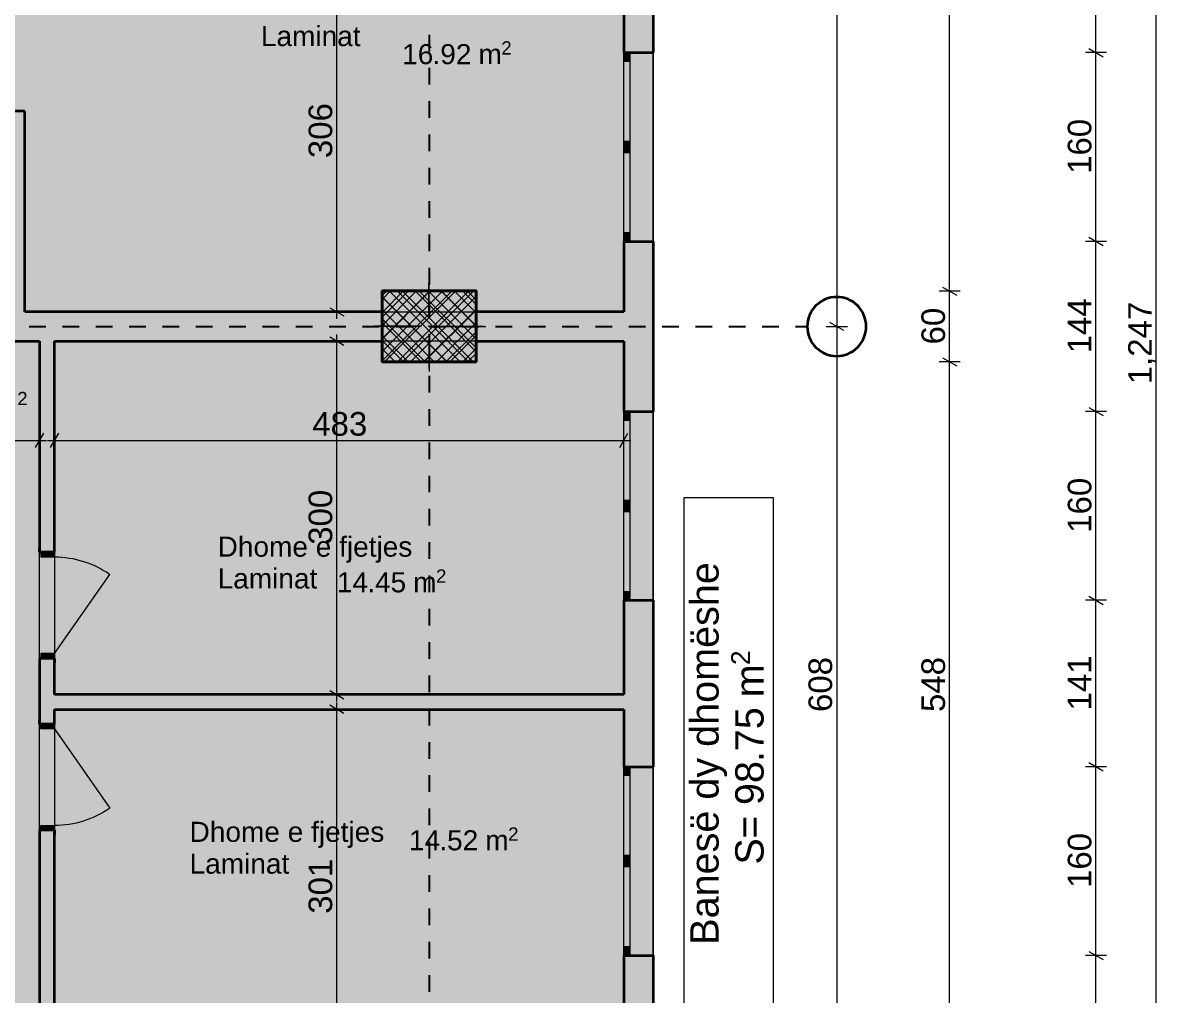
# Model space of a CAD drawing. Header units: millimetres. Extents: x -117066 to -55301, y -75598 to 14871.
# Drawn here: x -80484 to -68478, y -62542 to -52236 of the extents above; entities that cross this region are included whole.
import ezdxf

# ---------------------------------------------------------------- set-up
doc = ezdxf.new("R2010")
doc.units = ezdxf.units.MM
doc.header["$MEASUREMENT"] = 0
doc.layers.add('A - Shtyllat', color=7, linetype='Continuous')
doc.layers.add('Drawing & Figure', color=7, linetype='Continuous')
for name, color, linetype, lineweight in [('A - Shtyllat_Pen_No__1', 7, 'Continuous', 13), ('A - Shtyllat_Pen_No__7', 7, 'Continuous', 35), ('Drawing & Figure_Pen_No__1', 7, 'Continuous', 13), ('Drawing & Figure_Pen_No__101', 252, 'Continuous', 13), ('Drawing & Figure_Pen_No__20', 1, 'Continuous', 0), ('Drawing & Figure_Pen_No__7', 7, 'Continuous', 35)]:
    doc.layers.add(name, color=color, linetype=linetype, lineweight=lineweight)
for name, color, linetype, lineweight, true_color in [('Drawing & Figure_Pen_No__23', 7, 'Continuous', 20, 0xff6600), ('Drawing & Figure_Pen_No__3', 7, 'Continuous', 18, 0xff6600), ('Drawing & Figure_Pen_No__5', 7, 'Continuous', 25, 0x40a5ff), ('Drawing & Figure_Pen_No__58', 7, 'Continuous', 25, 0xdf0000), ('Drawing & Figure_Pen_No__8', 7, 'Continuous', 35, 0xa80f02)]:
    doc.layers.add(name, color=color, linetype=linetype, lineweight=lineweight, true_color=true_color)
doc.styles.add('GENERATED_STYLE_1', font='arial.ttf')

# ---------------------------------------------------------------- blocks, each defined once
blk = doc.blocks.new('Column_10', base_point=(-76182, -55453))
at = {"layer": 'A - Shtyllat', "linetype": 'Continuous', "lineweight": 0, "true_color": 0x000000}
h = blk.add_hatch(dxfattribs=at)
h.set_pattern_fill('Concrete_Block', color=18, style=0, pattern_type=2)
h.set_pattern_definition([(45, (0, 0), (-68.94291, 68.94291), []), (135, (0, 0), (68.94291, 68.94291), [])])
h.paths.add_polyline_path([(-76682, -55078), (-76682, -55828), (-75682, -55827), (-75682, -55077)])
at = {"layer": 'A - Shtyllat_Pen_No__1', "color": 7, "linetype": 'Continuous', "lineweight": 13}
for p, q in [((-76182, -55373), (-76182, -54998)), ((-76262, -55453), (-76762, -55453)), ((-76102, -55453), (-75602, -55452)), ((-76182, -55533), (-76182, -55908))]:
    blk.add_line(p, q, dxfattribs=at)
blk.add_point((-76182, -55453), dxfattribs=at)
at = {"layer": 'A - Shtyllat_Pen_No__7', "color": 7, "linetype": 'Continuous', "lineweight": 35, "flags": 128}
blk.add_lwpolyline([(-76682, -55078), (-76682, -55828), (-75682, -55827), (-75682, -55077)], close=True, dxfattribs=at)

msp = doc.modelspace()

# ---------------------------------------------------------------- hatches: boundary and pattern name
at = {"layer": 'Drawing & Figure', "linetype": 'Continuous', "lineweight": 0, "true_color": 0x2a2a2a}
msp.add_hatch(color=250, dxfattribs=at).paths.add_polyline_path([(-73813.5, -38470.7), (-84436.1, -38472.9), (-84432.5, -55456.9), (-73807.1, -55454.7)])
at = {"layer": 'Drawing & Figure', "linetype": 'Continuous', "lineweight": 0, "true_color": 0x172b3f}
msp.add_hatch(color=169, dxfattribs=at).paths.add_polyline_path([(-73807.1, -69367.2), (-73807.1, -55454.7), (-84432.5, -55456.9), (-84430.9, -63350.7), (-85511.4, -63351), (-85510.2, -69369.6)])
at = {"layer": 'Drawing & Figure_Pen_No__1', "linetype": 'Continuous', "lineweight": 0, "true_color": 0xffffff}
for points in [[(-74116.7, -52553.7), (-74116.7, -54553.7), (-73804.2, -54553.7), (-73804.2, -52553.7)], [(-74054.2, -52553.7), (-74116.7, -52553.7), (-74116.7, -52647.5), (-74054.2, -52647.5)], [(-74116.7, -53491.2), (-74054.2, -53491.2), (-74054.2, -52647.5), (-74116.7, -52647.5)], [(-74116.7, -53553.7), (-74054.2, -53553.7), (-74054.2, -53491.2), (-74116.7, -53491.2)], [(-74054.2, -53553.7), (-74116.7, -53553.7), (-74116.7, -53616.2), (-74054.2, -53616.2)], [(-74116.7, -54460), (-74054.2, -54460), (-74054.2, -53616.2), (-74116.7, -53616.2)], [(-74116.7, -54553.7), (-74054.2, -54553.7), (-74054.2, -54460), (-74116.7, -54460)], [(-75678.1, -55830.8), (-75678.1, -55080.8), (-76678.1, -55080.8), (-76678.1, -55830.8)], [(-74116.7, -56356.5), (-74116.7, -58356.6), (-73804.2, -58356.6), (-73804.2, -56356.5)], [(-74054.2, -56356.5), (-74116.7, -56356.5), (-74116.7, -56450.3), (-74054.2, -56450.3)], [(-74116.7, -57294), (-74054.2, -57294), (-74054.2, -56450.3), (-74116.7, -56450.3)], [(-74116.7, -57356.5), (-74054.2, -57356.5), (-74054.2, -57294), (-74116.7, -57294)], [(-74054.2, -57356.5), (-74116.7, -57356.5), (-74116.7, -57419.1), (-74054.2, -57419.1)], [(-74116.7, -58262.8), (-74054.2, -58262.8), (-74054.2, -57419.1), (-74116.7, -57419.1)], [(-80292.2, -57846.9), (-80292.2, -57896.9), (-80148.4, -57896.9), (-80148.4, -57846.9)], [(-74116.7, -58356.6), (-74054.2, -58356.6), (-74054.2, -58262.8), (-74116.7, -58262.8)], [(-80148.4, -58971.9), (-80148.4, -58921.8), (-80292.2, -58921.8), (-80292.2, -58971.9)], [(-80148.4, -59669), (-80292.2, -59669), (-80292.2, -59718.9), (-80148.4, -59718.9)], [(-74116.7, -60120.1), (-74116.7, -62120.1), (-73804.2, -62120.1), (-73804.2, -60120.1)], [(-74054.2, -60120.1), (-74116.7, -60120.1), (-74116.7, -60213.9), (-74054.2, -60213.9)], [(-74116.7, -61057.6), (-74054.2, -61057.6), (-74054.2, -60213.9), (-74116.7, -60213.9)], [(-80292.2, -60794), (-80148.4, -60794), (-80148.4, -60744), (-80292.2, -60744)], [(-74116.7, -61120.2), (-74054.2, -61120.2), (-74054.2, -61057.6), (-74116.7, -61057.6)], [(-74054.2, -61120.2), (-74116.7, -61120.2), (-74116.7, -61182.6), (-74054.2, -61182.6)], [(-74116.7, -62026.4), (-74054.2, -62026.4), (-74054.2, -61182.6), (-74116.7, -61182.6)], [(-74116.7, -62120.1), (-74054.2, -62120.1), (-74054.2, -62026.4), (-74116.7, -62026.4)]]:
    msp.add_hatch(color=7, dxfattribs=at).paths.add_polyline_path(points)

# ---------------------------------------------------------------- linework, layer by layer
at = {"layer": 'Drawing & Figure_Pen_No__1', "color": 7, "linetype": 'Continuous', "lineweight": 13}
for points in [[(-73807.1, -69368.1), (-73807.1, -46075.4)], [(-77157, -55299.5), (-77157, -51474.4)], [(-74116.7, -55299.5), (-74116.7, -51474.4)], [(-69191.8, -52510.4), (-69041.8, -52597)], [(-81742.2, -53173.7), (-80460.9, -53173.7)], [(-80460.9, -53173.7), (-80460.9, -53330)], [(-80460.9, -53330), (-80460.9, -55299.5)], [(-69191.8, -54510.4), (-69041.8, -54597)], [(-76678.1, -55818.1), (-75940.8, -55080.8)], [(-76678.1, -55588.3), (-76170.6, -55080.8)], [(-76678.1, -55358.4), (-76400.4, -55080.8)], [(-76678.1, -55128.6), (-76630.2, -55080.8)], [(-75763.2, -55830.8), (-76513.2, -55080.8)], [(-76461, -55830.8), (-75711, -55080.8)], [(-75678.1, -55686.1), (-76283.4, -55080.8)], [(-75678.1, -55456.3), (-76053.6, -55080.8)], [(-75678.1, -55226.5), (-75823.8, -55080.8)], [(-70741.7, -55037.5), (-70591.7, -55124.1)], [(-75993, -55830.8), (-76678.1, -55145.7)], [(-80460.9, -55299.5), (-74116.7, -55299.5)], [(-77044.5, -55299.5), (-77269.5, -55299.5)], [(-77232, -55256.3), (-77082, -55342.8)], [(-77157, -55372.9), (-77157, -55299.5)], [(-76231.2, -55830.8), (-75678.1, -55277.7)], [(-76222.8, -55830.8), (-76678.1, -55375.5)], [(-71787.1, -55499.1), (-71937, -55412.5)], [(-77082, -55655.3), (-77232, -55568.7)], [(-77157, -55612.1), (-77157, -55538.7)], [(-76001.4, -55830.8), (-75678.1, -55507.5)], [(-80304.6, -55612.1), (-84117.2, -55612.1)], [(-80304.6, -63274.5), (-80304.6, -55612.1)], [(-80148.4, -55612.1), (-80148.4, -59355.8)], [(-74116.7, -55612.1), (-80148.4, -55612.1)], [(-77044.5, -55612.1), (-77269.5, -55612.1)], [(-77157, -59355.8), (-77157, -55612.1)], [(-76452.7, -55830.8), (-76678.1, -55605.3)], [(-74116.7, -59355.8), (-74116.7, -55612.1)], [(-75771.6, -55830.8), (-75678.1, -55737.3)], [(-70741.7, -55787.5), (-70591.7, -55874.1)], [(-69191.8, -56313.2), (-69041.8, -56399.8)], [(-80304.6, -56774.3), (-80304.6, -56549.3)], [(-80148.4, -56774.3), (-80148.4, -56549.3)], [(-74116.7, -56774.3), (-74116.7, -56549.3)], [(-84117.2, -56661.8), (-80304.6, -56661.8)], [(-80348, -56736.8), (-80261.4, -56586.8)], [(-80304.6, -56661.8), (-80231.3, -56661.8)], [(-80221.8, -56661.8), (-80148.4, -56661.8)], [(-80105.1, -56586.8), (-80191.7, -56736.8)], [(-80148.4, -56661.8), (-74116.7, -56661.8)], [(-74160, -56736.8), (-74073.4, -56586.8)], [(-74116.7, -56661.8), (-74043.3, -56661.8)], [(-69191.8, -58313.2), (-69041.8, -58399.8)], [(-80148.4, -59355.8), (-74116.7, -59355.8)], [(-77044.5, -59355.8), (-77269.5, -59355.8)], [(-77232, -59312.5), (-77082, -59399.1)], [(-77157, -59429.1), (-77157, -59355.8)], [(-74116.7, -59512.1), (-80148.4, -59512.1)], [(-80148.4, -59512.1), (-80148.4, -63274.5)], [(-77044.5, -59512.1), (-77269.5, -59512.1)], [(-77082, -59555.4), (-77232, -59468.7)], [(-77157, -59512.1), (-77157, -59438.7)], [(-77157, -63274.5), (-77157, -59512.1)], [(-74116.7, -63274.5), (-74116.7, -59512.1)], [(-69191.8, -60076.8), (-69041.8, -60163.5)], [(-69191.8, -62076.9), (-69041.8, -62163.4)]]:
    msp.add_lwpolyline(points, dxfattribs=at)
at = {"layer": 'Drawing & Figure_Pen_No__101', "color": 252, "linetype": 'Continuous', "lineweight": 13}
for points in [[(-71861.7, -47443.2), (-71862.1, -55455.8)], [(-70666.7, -55080.8), (-70666.7, -47818.1)], [(-68477.8, -63430.8), (-68477.8, -47849.4)], [(-69116.8, -52553.7), (-69116.8, -50839.7)], [(-69004.3, -52553.7), (-69229.3, -52553.7)], [(-69116.8, -54553.7), (-69116.8, -52553.7)], [(-69004.3, -54553.7), (-69229.3, -54553.7)], [(-69116.8, -56356.5), (-69116.8, -54553.7)], [(-70554.2, -55080.8), (-70779.2, -55080.8)], [(-70666.7, -55830.8), (-70666.7, -55080.8)], [(-71974.6, -55455.8), (-71749.6, -55455.8)], [(-71862.1, -55455.8), (-71862.4, -63055.8)], [(-70554.2, -55830.8), (-70779.2, -55830.8)], [(-70666.7, -62680.8), (-70666.7, -55830.8)], [(-69004.3, -56356.5), (-69229.3, -56356.5)], [(-69116.8, -58356.6), (-69116.8, -56356.5)], [(-73478.3, -62781.1), (-73478.3, -57268.3)], [(-73478.3, -57268.3), (-72535.4, -57268.3)], [(-72535.4, -57268.3), (-72535.4, -62781.1)], [(-69004.3, -58356.6), (-69229.3, -58356.6)], [(-69116.8, -60120.1), (-69116.8, -58356.6)], [(-69004.3, -60120.1), (-69229.3, -60120.1)], [(-69116.8, -62120.1), (-69116.8, -60120.1)], [(-69004.3, -62120.1), (-69229.3, -62120.1)], [(-69116.8, -64330.8), (-69116.8, -62120.1)]]:
    msp.add_lwpolyline(points, dxfattribs=at)
at = {"layer": 'Drawing & Figure_Pen_No__20', "color": 1, "linetype": 'Continuous', "lineweight": 0}
for points in [[(-76178.1, -55355.8), (-76178.1, -54980.8)], [(-76278.1, -55455.8), (-76778.1, -55455.8)], [(-76078.1, -55455.8), (-75578.1, -55455.8)], [(-76178.1, -55555.8), (-76178.1, -55930.8)]]:
    msp.add_lwpolyline(points, dxfattribs=at)
at = {"layer": 'Drawing & Figure_Pen_No__23', "color": 30, "linetype": 'Continuous', "lineweight": 20, "true_color": 0xff6600}
for points in [[(-74116.7, -52647.5), (-74116.7, -52553.7)], [(-74054.2, -52553.7), (-74054.2, -52647.5)], [(-74054.2, -52647.5), (-74116.7, -52647.5)], [(-74116.7, -53553.7), (-74116.7, -53491.2)], [(-74116.7, -53491.2), (-74054.2, -53491.2)], [(-74054.2, -53491.2), (-74054.2, -53553.7)], [(-74116.7, -53616.2), (-74116.7, -53553.7)], [(-74054.2, -53616.2), (-74116.7, -53616.2)], [(-74054.2, -53553.7), (-74054.2, -53616.2)], [(-74116.7, -54553.7), (-74116.7, -54460)], [(-74116.7, -54460), (-74054.2, -54460)], [(-74054.2, -54460), (-74054.2, -54553.7)], [(-74116.7, -56450.3), (-74116.7, -56356.5)], [(-74054.2, -56356.5), (-74054.2, -56450.3)], [(-74054.2, -56450.3), (-74116.7, -56450.3)], [(-74116.7, -57356.5), (-74116.7, -57294)], [(-74116.7, -57294), (-74054.2, -57294)], [(-74116.7, -57419.1), (-74116.7, -57356.5)], [(-74054.2, -57294), (-74054.2, -57356.5)], [(-74054.2, -57356.5), (-74054.2, -57419.1)], [(-74054.2, -57419.1), (-74116.7, -57419.1)], [(-80292.2, -57846.9), (-80292.2, -57896.9)], [(-80148.4, -57846.9), (-80292.2, -57846.9)], [(-80148.4, -57896.9), (-80148.4, -57846.9)], [(-80292.2, -57896.9), (-80148.4, -57896.9)], [(-74116.7, -58356.6), (-74116.7, -58262.8)], [(-74116.7, -58262.8), (-74054.2, -58262.8)], [(-74054.2, -58262.8), (-74054.2, -58356.6)], [(-80148.4, -58921.8), (-80292.2, -58921.8)], [(-80292.2, -58921.8), (-80292.2, -58971.9)], [(-80148.4, -58971.9), (-80148.4, -58921.8)], [(-80292.2, -58971.9), (-80148.4, -58971.9)], [(-80292.2, -59718.9), (-80292.2, -59669)], [(-80292.2, -59669), (-80148.4, -59669)], [(-80148.4, -59669), (-80148.4, -59718.9)], [(-80148.4, -59718.9), (-80292.2, -59718.9)], [(-74116.7, -60213.9), (-74116.7, -60120.1)], [(-74054.2, -60120.1), (-74054.2, -60213.9)], [(-74054.2, -60213.9), (-74116.7, -60213.9)], [(-80292.2, -60794), (-80292.2, -60744)], [(-80292.2, -60744), (-80148.4, -60744)], [(-80148.4, -60744), (-80148.4, -60794)], [(-80148.4, -60794), (-80292.2, -60794)], [(-74116.7, -61120.2), (-74116.7, -61057.6)], [(-74116.7, -61057.6), (-74054.2, -61057.6)], [(-74054.2, -61057.6), (-74054.2, -61120.2)], [(-74116.7, -61182.6), (-74116.7, -61120.2)], [(-74054.2, -61182.6), (-74116.7, -61182.6)], [(-74054.2, -61120.2), (-74054.2, -61182.6)], [(-74116.7, -62120.1), (-74116.7, -62026.4)], [(-74116.7, -62026.4), (-74054.2, -62026.4)], [(-74054.2, -62026.4), (-74054.2, -62120.1)]]:
    msp.add_lwpolyline(points, dxfattribs=at)
at = {"layer": 'Drawing & Figure_Pen_No__3', "color": 30, "linetype": 'Continuous', "lineweight": 18, "true_color": 0xff6600}
for points in [[(-74116.7, -54553.7), (-74116.7, -52553.7)], [(-73804.2, -54553.7), (-73804.2, -52553.7)], [(-74116.7, -53491.2), (-74116.7, -52647.5)], [(-74054.2, -52647.5), (-74054.2, -53491.2)], [(-74116.7, -54460), (-74116.7, -53616.2)], [(-74054.2, -53616.2), (-74054.2, -54460)], [(-74116.7, -58356.6), (-74116.7, -56356.5)], [(-73804.2, -58356.6), (-73804.2, -56356.5)], [(-74116.7, -57294), (-74116.7, -56450.3)], [(-74054.2, -56450.3), (-74054.2, -57294)], [(-74116.7, -58262.8), (-74116.7, -57419.1)], [(-74054.2, -57419.1), (-74054.2, -58262.8)], [(-80148.4, -58921.8), (-79560.5, -58082.2)], [(-80148.4, -59718.9), (-79560.5, -60558.6)], [(-74116.7, -62120.1), (-74116.7, -60120.1)], [(-73804.2, -62120.1), (-73804.2, -60120.1)], [(-74116.7, -61057.6), (-74116.7, -60213.9)], [(-74054.2, -60213.9), (-74054.2, -61057.6)], [(-74116.7, -62026.4), (-74116.7, -61182.6)], [(-74054.2, -61182.6), (-74054.2, -62026.4)]]:
    msp.add_lwpolyline(points, dxfattribs=at)
for points in [[(-80148.4, -57896.9, -0.1538342), (-79560.5, -58082.2)], [(-79560.5, -60558.6, -0.153909), (-80148.4, -60744)]]:
    msp.add_lwpolyline(points, format="xyb", dxfattribs=at)
at = {"layer": 'Drawing & Figure_Pen_No__58', "color": 12, "linetype": 'Continuous', "lineweight": 25, "true_color": 0xdf0000}
for points in [[(-76178.1, -52363.7), (-76178.1, -52540.1)], [(-76178.1, -52716.5), (-76178.1, -52892.9)], [(-76178.1, -53069.3), (-76178.1, -53245.7)], [(-76178.1, -53422), (-76178.1, -53598.4)], [(-76178.1, -53774.8), (-76178.1, -53951.2)], [(-76178.1, -54127.6), (-76178.1, -54304)], [(-76178.1, -54480.4), (-76178.1, -54656.7)], [(-76178.1, -54833.1), (-76178.1, -55009.5)], [(-76178.1, -55185.9), (-76178.1, -55362.3)], [(-80414, -55455.8), (-80237.6, -55455.8)], [(-80061.2, -55455.8), (-79884.8, -55455.8)], [(-79708.4, -55455.8), (-79532, -55455.8)], [(-79355.7, -55455.8), (-79179.3, -55455.8)], [(-79002.9, -55455.8), (-78826.5, -55455.8)], [(-78650.1, -55455.8), (-78473.7, -55455.8)], [(-78297.3, -55455.8), (-78120.9, -55455.8)], [(-77944.5, -55455.8), (-77768.1, -55455.8)], [(-77591.7, -55455.8), (-77415.3, -55455.8)], [(-77238.9, -55455.8), (-77062.5, -55455.8)], [(-76886.2, -55455.8), (-76709.8, -55455.8)], [(-76533.4, -55455.8), (-76357, -55455.8)], [(-76180.6, -55455.8), (-76004.2, -55455.8)], [(-75827.9, -55455.8), (-75651.5, -55455.8)], [(-75475.1, -55455.8), (-75298.7, -55455.8)], [(-75122.3, -55455.8), (-74945.9, -55455.8)], [(-74769.5, -55455.8), (-74593.2, -55455.8)], [(-74416.8, -55455.8), (-74240.4, -55455.8)], [(-74064, -55455.8), (-73887.6, -55455.8)], [(-73711.2, -55455.8), (-73534.8, -55455.8)], [(-73358.4, -55455.8), (-73182, -55455.8)], [(-73005.6, -55455.8), (-72829.2, -55455.8)], [(-72652.8, -55455.8), (-72476.4, -55455.8)], [(-72300, -55455.8), (-72175.2, -55455.8)], [(-76178.1, -55538.7), (-76178.1, -55638.5)], [(-76178.1, -55638.5), (-76178.1, -55801.4)], [(-76178.1, -55977.8), (-76178.1, -56154.2)], [(-76178.1, -56330.6), (-76178.1, -56507)], [(-76178.1, -56683.4), (-76178.1, -56859.8)], [(-76178.1, -57036.2), (-76178.1, -57212.6)], [(-76178.1, -57389), (-76178.1, -57565.4)], [(-76178.1, -57741.7), (-76178.1, -57918.1)], [(-76178.1, -58094.5), (-76178.1, -58270.9)], [(-76178.1, -58447.3), (-76178.1, -58623.7)], [(-76178.1, -58800.1), (-76178.1, -58976.4)], [(-76178.1, -59152.8), (-76178.1, -59329.2)], [(-76178.1, -59505.6), (-76178.1, -59682)], [(-76178.1, -59858.4), (-76178.1, -60034.8)], [(-76178.1, -60211.2), (-76178.1, -60387.6)], [(-76178.1, -60564), (-76178.1, -60740.4)], [(-76178.1, -60916.8), (-76178.1, -61093.2)], [(-76178.1, -61269.5), (-76178.1, -61445.9)], [(-76178.1, -61622.3), (-76178.1, -61798.7)], [(-76178.1, -61975.1), (-76178.1, -62151.5)], [(-76178.1, -62327.9), (-76178.1, -62504.2)]]:
    msp.add_lwpolyline(points, dxfattribs=at)
at = {"layer": 'Drawing & Figure_Pen_No__7', "color": 7, "linetype": 'Continuous', "lineweight": 35}
for points in [[(-73804.2, -52553.7), (-73804.2, -50839.7)], [(-74116.7, -51474.4), (-74116.7, -52553.7)], [(-74116.7, -52553.7), (-74054.2, -52553.7)], [(-74116.7, -52553.7), (-74054.2, -52553.7)], [(-74116.7, -52553.7), (-74054.2, -52553.7)], [(-74054.2, -52553.7), (-73804.2, -52553.7)], [(-74054.2, -52553.7), (-73804.2, -52553.7)], [(-80460.9, -53173.7), (-80688.5, -53173.7)], [(-80460.9, -53330), (-80460.9, -53173.7)], [(-80460.9, -55299.5), (-80460.9, -53330)], [(-74116.7, -54553.7), (-74054.2, -54553.7)], [(-74116.7, -54553.7), (-74116.7, -55299.5)], [(-74116.7, -54553.7), (-74054.2, -54553.7)], [(-74116.7, -54553.7), (-74054.2, -54553.7)], [(-74054.2, -54553.7), (-73804.2, -54553.7)], [(-74054.2, -54553.7), (-73804.2, -54553.7)], [(-73804.2, -56356.5), (-73804.2, -54553.7)], [(-75678.1, -55080.8), (-76678.1, -55080.8)], [(-76678.1, -55080.8), (-76678.1, -55830.8)], [(-75678.1, -55830.8), (-75678.1, -55080.8)], [(-76678.1, -55299.5), (-80460.9, -55299.5)], [(-74116.7, -55299.5), (-75678.1, -55299.5)], [(-83429.7, -55612.1), (-80304.6, -55612.1)], [(-80304.6, -55612.1), (-80304.6, -57846.9)], [(-80148.4, -57846.9), (-80148.4, -55612.1)], [(-80148.4, -55612.1), (-76678.1, -55612.1)], [(-75678.1, -55612.1), (-74116.7, -55612.1)], [(-74116.7, -55612.1), (-74116.7, -56356.5)], [(-76678.1, -55830.8), (-75678.1, -55830.8)], [(-74116.7, -56356.5), (-74054.2, -56356.5)], [(-74116.7, -56356.5), (-74054.2, -56356.5)], [(-74116.7, -56356.5), (-74054.2, -56356.5)], [(-74054.2, -56356.5), (-73804.2, -56356.5)], [(-74054.2, -56356.5), (-73804.2, -56356.5)], [(-80304.6, -57846.9), (-80304.6, -57800.6)], [(-80304.6, -57846.9), (-80304.6, -57800.6)], [(-80304.6, -57846.9), (-80304.6, -57800.6)], [(-80292.2, -57846.9), (-80304.6, -57846.9)], [(-80292.2, -57846.9), (-80304.6, -57846.9)], [(-80292.2, -57846.9), (-80304.6, -57846.9)], [(-80148.4, -57846.9), (-80292.2, -57846.9)], [(-80148.4, -57846.9), (-80292.2, -57846.9)], [(-80148.4, -57846.9), (-80292.2, -57846.9)], [(-80148.4, -57846.9), (-80148.4, -57800.6)], [(-80148.4, -57846.9), (-80148.4, -57800.6)], [(-80148.4, -57846.9), (-80148.4, -57800.6)], [(-74116.7, -58356.6), (-74054.2, -58356.6)], [(-74116.7, -58356.6), (-74116.7, -59355.8)], [(-74116.7, -58356.6), (-74054.2, -58356.6)], [(-74116.7, -58356.6), (-74054.2, -58356.6)], [(-74054.2, -58356.6), (-73804.2, -58356.6)], [(-74054.2, -58356.6), (-73804.2, -58356.6)], [(-73804.2, -60120.1), (-73804.2, -58356.6)], [(-80304.6, -58971.9), (-80304.6, -59018.1)], [(-80292.2, -58971.9), (-80304.6, -58971.9)], [(-80304.6, -58971.9), (-80304.6, -59669)], [(-80292.2, -58971.9), (-80304.6, -58971.9)], [(-80292.2, -58971.9), (-80304.6, -58971.9)], [(-80304.6, -58971.9), (-80304.6, -59018.1)], [(-80304.6, -58971.9), (-80304.6, -59018.1)], [(-80148.4, -58971.9), (-80292.2, -58971.9)], [(-80148.4, -58971.9), (-80292.2, -58971.9)], [(-80148.4, -58971.9), (-80292.2, -58971.9)], [(-80148.4, -58971.9), (-80148.4, -59018.1)], [(-80148.4, -59355.8), (-80148.4, -58971.9)], [(-80148.4, -58971.9), (-80148.4, -59018.1)], [(-80148.4, -58971.9), (-80148.4, -59018.1)], [(-74116.7, -59355.8), (-80148.4, -59355.8)], [(-80148.4, -59669), (-80148.4, -59512.1)], [(-80148.4, -59512.1), (-74116.7, -59512.1)], [(-74116.7, -59512.1), (-74116.7, -60120.1)], [(-80304.6, -59669), (-80304.6, -59622.7)], [(-80304.6, -59669), (-80304.6, -59622.7)], [(-80304.6, -59669), (-80304.6, -59622.7)], [(-80292.2, -59669), (-80304.6, -59669)], [(-80292.2, -59669), (-80304.6, -59669)], [(-80292.2, -59669), (-80304.6, -59669)], [(-80148.4, -59669), (-80292.2, -59669)], [(-80148.4, -59669), (-80292.2, -59669)], [(-80148.4, -59669), (-80292.2, -59669)], [(-80148.4, -59669), (-80148.4, -59622.7)], [(-80148.4, -59669), (-80148.4, -59622.7)], [(-80148.4, -59669), (-80148.4, -59622.7)], [(-74116.7, -60120.1), (-74054.2, -60120.1)], [(-74116.7, -60120.1), (-74054.2, -60120.1)], [(-74116.7, -60120.1), (-74054.2, -60120.1)], [(-74054.2, -60120.1), (-73804.2, -60120.1)], [(-74054.2, -60120.1), (-73804.2, -60120.1)], [(-80304.6, -60794), (-80304.6, -60840.2)], [(-80292.2, -60794), (-80304.6, -60794)], [(-80304.6, -60794), (-80304.6, -63274.5)], [(-80292.2, -60794), (-80304.6, -60794)], [(-80292.2, -60794), (-80304.6, -60794)], [(-80304.6, -60794), (-80304.6, -60840.2)], [(-80304.6, -60794), (-80304.6, -60840.2)], [(-80148.4, -60794), (-80292.2, -60794)], [(-80148.4, -60794), (-80292.2, -60794)], [(-80148.4, -60794), (-80292.2, -60794)], [(-80148.4, -60794), (-80148.4, -60840.2)], [(-80148.4, -63274.5), (-80148.4, -60794)], [(-80148.4, -60794), (-80148.4, -60840.2)], [(-80148.4, -60794), (-80148.4, -60840.2)], [(-74116.7, -62120.1), (-74054.2, -62120.1)], [(-74116.7, -62120.1), (-74116.7, -63274.5)], [(-74116.7, -62120.1), (-74054.2, -62120.1)], [(-74116.7, -62120.1), (-74054.2, -62120.1)], [(-74054.2, -62120.1), (-73804.2, -62120.1)], [(-74054.2, -62120.1), (-73804.2, -62120.1)], [(-73804.2, -63430.8), (-73804.2, -62120.1)]]:
    msp.add_lwpolyline(points, dxfattribs=at)
msp.add_lwpolyline([(-71550.2, -55455.8, 0.4142136), (-71862.7, -55143.3, 0.4142136), (-72175.2, -55455.8, 0.4142136), (-71862.7, -55768.3, 0.4142136)], format="xyb", close=True, dxfattribs=at)

# ---------------------------------------------------------------- block references
at = {"layer": 'A - Shtyllat', "color": 7, "lineweight": 35}
msp.add_blockref('Column_10', (-76182.1, -55452.6), dxfattribs=at)

# ---------------------------------------------------------------- texts
at = {"layer": 'Drawing & Figure_Pen_No__1', "color": 7, "linetype": 'Continuous', "lineweight": 13, "attachment_point": 7, "rotation": 90, "style": 'GENERATED_STYLE_1'}
for s, insert, char_height in [('\\A1;{\\pql;\\fArial|b0|i0|c0|p34;306}', (-77202.6, -53671.6), 250.001), ('\\A1;{\\pql;\\fArial|b0|i0|c0|p34;1,247}', (-68479.2, -56067.6), 250.001), ('\\A1;{\\pql;\\fArial|b0|i0|c0|p34;60}', (-70712.5, -55645.5), 250.001), ('\\A1;{\\pql;\\fArial|b0|i0|c0|p34;300}', (-77202.6, -57768.5), 250.001), ('\\A1;{\\pql;\\fArial|b0|i0|c0|p34;Banesë dy dhomëshe}', (-73023.2, -62006.7), 300.052), ('\\A1;{\\pql;\\fArial|b0|i0|c0|p34;2}', (-72782.2, -59042.3), 198.034), ('\\A1;{\\pql;\\fArial|b0|i0|c0|p34;m}', (-72638.1, -59385.2), 300.052), ('\\A1;{\\pql;\\fArial|b0|i0|c0|p34;608}', (-71908.2, -59540.3), 250.001), ('\\A1;{\\pql;\\fArial|b0|i0|c0|p34;548}', (-70712.5, -59540.3), 250.001), ('\\A1;{\\pql;\\fArial|b0|i0|c0|p34;75}', (-72633.2, -59955.8), 300.052), ('\\A1;{\\pql;\\fArial|b0|i0|c0|p34;.}', (-72638.1, -60071), 300.052), ('\\A1;{\\pql;\\fArial|b0|i0|c0|p34;98}', (-72633.2, -60526.4), 300.052), ('\\A1;{\\pql;\\fArial|b0|i0|c0|p34;=}', (-72638.1, -60883), 300.052), ('\\A1;{\\pql;\\fArial|b0|i0|c0|p34;S}', (-72633.2, -61157.4), 300.052), ('\\A1;{\\pql;\\fArial|b0|i0|c0|p34;301}', (-77202.6, -61677.8), 250.001)]:
    msp.add_mtext(s, dxfattribs=dict(at, insert=insert, char_height=char_height))
at = {"layer": 'Drawing & Figure_Pen_No__1', "color": 7, "linetype": 'Continuous', "lineweight": 13, "insert": (-77417.2, -56616.1), "char_height": 250.001, "attachment_point": 7, "style": 'GENERATED_STYLE_1'}
msp.add_mtext('\\A1;{\\pql;\\fArial|b0|i0|c0|p34;483}', dxfattribs=at)
at = {"layer": 'Drawing & Figure_Pen_No__5', "color": 161, "linetype": 'Continuous', "lineweight": 25, "true_color": 0x40a5ff, "char_height": 250.001, "attachment_point": 7, "rotation": 90, "style": 'GENERATED_STYLE_1'}
for s, insert in [('\\A1;{\\pql;\\fArial|b0|i0|c0|p34;160}', (-69162.6, -53838.3)), ('\\A1;{\\pql;\\fArial|b0|i0|c0|p34;144}', (-69166.7, -55739.7)), ('\\A1;{\\pql;\\fArial|b0|i0|c0|p34;160}', (-69162.6, -57641.1)), ('\\A1;{\\pql;\\fArial|b0|i0|c0|p34;141}', (-69166.7, -59522.8)), ('\\A1;{\\pql;\\fArial|b0|i0|c0|p34;160}', (-69162.6, -61404.8))]:
    msp.add_mtext(s, dxfattribs=dict(at, insert=insert))
at = {"layer": 'Drawing & Figure_Pen_No__8', "color": 14, "linetype": 'Continuous', "lineweight": 35, "true_color": 0xa80f02, "attachment_point": 7, "style": 'GENERATED_STYLE_1'}
for s, insert, char_height in [('\\A1;{\\pql;\\fArial|b0|i0|c0|p34;Laminat}', (-77961.2, -52487.7), 212.5), ('\\A1;{\\pql;\\fArial|b0|i0|c0|p34;16}', (-76465.5, -52679.2), 212.5), ('\\A1;{\\pql;\\fArial|b0|i0|c0|p34;92}', (-76061.5, -52679.2), 212.5), ('\\A1;{\\pql;\\fArial|b0|i0|c0|p34;2}', (-75414.6, -52573.7), 140.25), ('\\A1;{\\pql;\\fArial|b0|i0|c0|p34;m}', (-75657.2, -52675.7), 212.5), ('\\A1;{\\pql;\\fArial|b0|i0|c0|p34;.}', (-76143, -52675.7), 212.5), ('\\A1;{\\pql;\\fArial|b0|i0|c0|p34;2}', (-80540.9, -56289.1), 140.25), ('\\A1;{\\pql;\\fArial|b0|i0|c0|p34;Dhome e fjetjes}', (-78419.7, -57958.6), 212.5), ('\\A1;{\\pql;\\fArial|b0|i0|c0|p34;Laminat}', (-78419.7, -58234.6), 212.5), ('\\A1;{\\pql;\\fArial|b0|i0|c0|p34;14}', (-77156.9, -58271.8), 212.5), ('\\A1;{\\pql;\\fArial|b0|i0|c0|p34;45}', (-76752.8, -58275.3), 212.5), ('\\A1;{\\pql;\\fArial|b0|i0|c0|p34;m}', (-76348.8, -58271.8), 212.5), ('\\A1;{\\pql;\\fArial|b0|i0|c0|p34;2}', (-76105.9, -58169.8), 140.25), ('\\A1;{\\pql;\\fArial|b0|i0|c0|p34;.}', (-76834.3, -58271.8), 212.5), ('\\A1;{\\pql;\\fArial|b0|i0|c0|p34;Dhome e fjetjes}', (-78716.6, -60980.5), 212.5), ('\\A1;{\\pql;\\fArial|b0|i0|c0|p34;14}', (-76393.3, -61005.3), 212.5), ('\\A1;{\\pql;\\fArial|b0|i0|c0|p34;52}', (-75989.3, -61008.8), 212.5), ('\\A1;{\\pql;\\fArial|b0|i0|c0|p34;m}', (-75585, -61005.3), 212.5), ('\\A1;{\\pql;\\fArial|b0|i0|c0|p34;2}', (-75342.1, -60903.4), 140.25), ('\\A1;{\\pql;\\fArial|b0|i0|c0|p34;.}', (-76070.7, -61005.3), 212.5), ('\\A1;{\\pql;\\fArial|b0|i0|c0|p34;Laminat}', (-78716.6, -61256.5), 212.5)]:
    msp.add_mtext(s, dxfattribs=dict(at, insert=insert, char_height=char_height))

doc.saveas('drawing.dxf')
